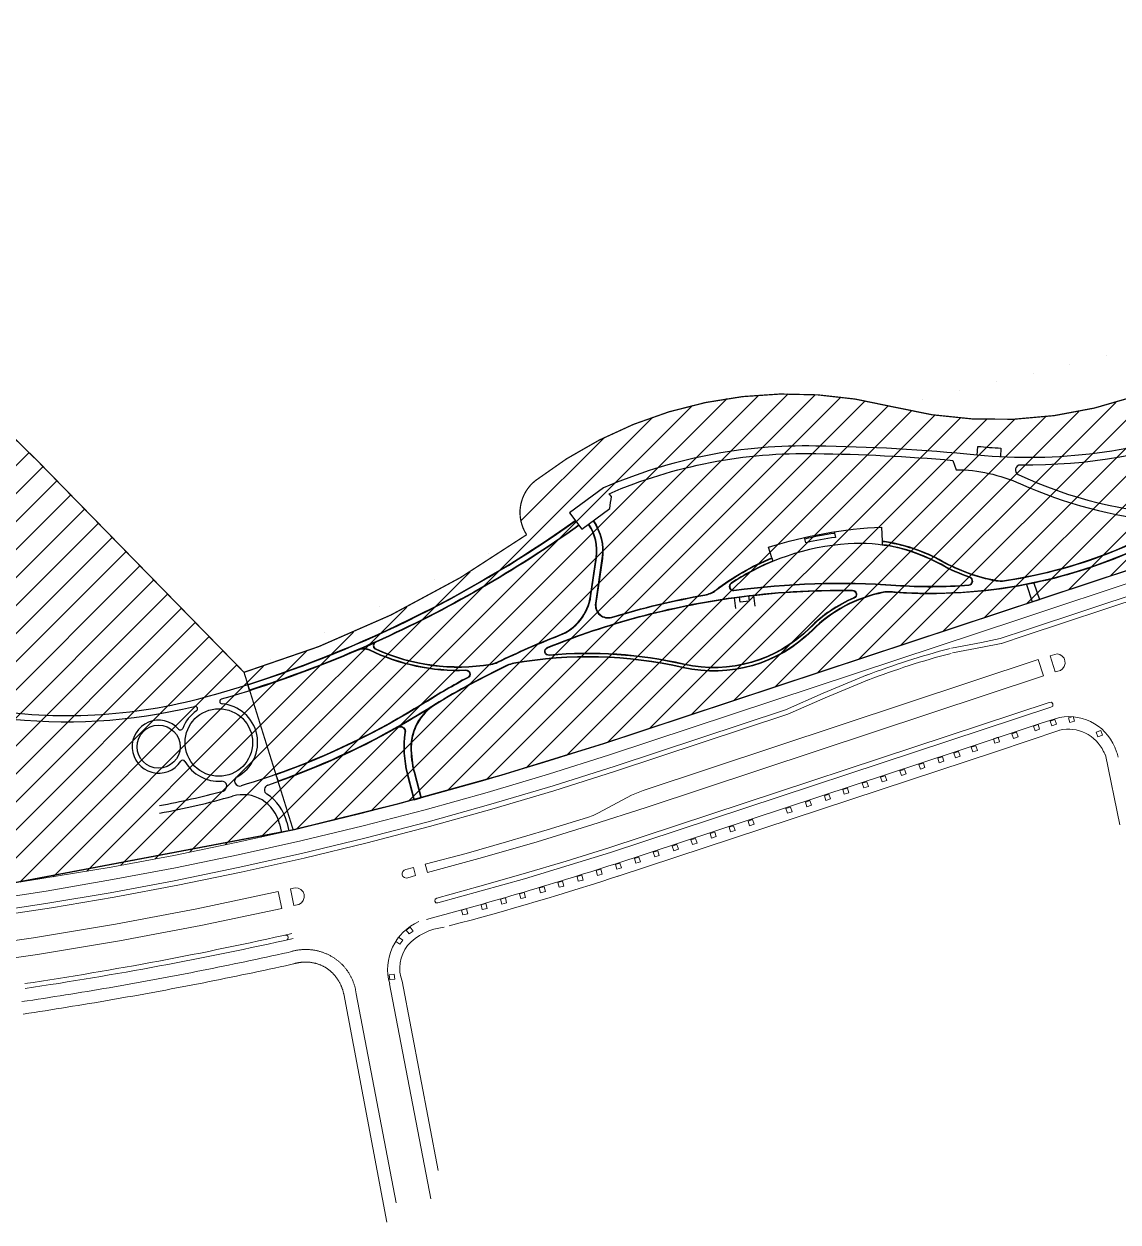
# Model space of a CAD drawing. Extents: x 216 to 1057, y -885 to -291.
# Drawn here: x 1000.66 to 1012.5, y -684.43 to -671.47 of the extents above; entities that cross this region are included whole.
import ezdxf

# ---------------------------------------------------------------- set-up
doc = ezdxf.new("R2010")
doc.units = 0
doc.header["$LTSCALE"] = 1000
doc.header["$MEASUREMENT"] = 0
doc.linetypes.add('ACAD_ISO05W100', pattern=[34, 24, -3, 0.5, -3, 0.5, -3])
doc.layers.get('0').update_dxf_attribs({"linetype": 'CONTINUOUS'})
pattern_1 = [(45, (-343244937, -671142702), (-5612.660076, 5612.660076), [])]

# ---------------------------------------------------------------- blocks, each defined once
blk = doc.blocks.new('索引图')
h = blk.add_hatch()
h.set_pattern_fill('ANSI31', color=251, scale=5000)
h.set_pattern_definition(pattern_1)
edge = h.paths.add_edge_path()
edge.add_arc((276381, 533947), 389652, 286.66796, 305.26981, ccw=False)
edge.add_line((388143, 160667), (407832, 97536))
edge.add_arc((59599, 1592429), 1534916, 283.113098, 287.946049)
edge.add_line((532540, 132190), (876085, 245868))
edge.add_line((876085, 245868), (881117, 260246))
edge.add_arc((-381254021, 157248140), 413125238, 337.66627183, 337.67171245)
edge.add_arc((891422, 298317), 4934, 338.80384, 384.41442)
edge.add_line((895915, 300357), (881036, 317847))
edge.add_arc((897413, 331778), 21500, 123.3924, 220.38615, ccw=False)
edge.add_line((885580, 349729), (888909, 351924))
edge.add_arc((873065, 339948), 19861, 37.08286, 132.06853)
edge.add_line((859758, 354692), (800980, 303614))
edge.add_arc((689471, 431933), 170000, 255.79717, 310.99046, ccw=False)
edge.add_arc((606825, 105387), 166843, 75.79717, 127.58739)
edge.add_arc((514965, 224724), 16245, 127.58739, 213.23875)
h = blk.add_hatch()
h.set_pattern_fill('ANSI31', color=251, scale=5000)
h.set_pattern_definition(pattern_1)
edge = h.paths.add_edge_path()
edge.add_line((407832, 97536), (388143, 160667))
edge.add_line((388143, 160667), (305375, 245409))
edge.add_line((305375, 245409), (279977, 270303))
edge.add_line((279977, 270303), (221418, 285967))
edge.add_line((221418, 285967), (104934, 271352))
edge.add_arc((298422, 13322), 322517, 126.86492, 134.34163)
edge.add_arc((115230, 200773), 60416, 134.34163, 184.50766)
edge.add_line((55001, 196025), (66095, 58445))
edge.add_arc((60568, 1620027), 1561592, 270.202784, 282.848742)
at = {"color": 251, "linetype": 'Continuous', "lineweight": 13}
for p, q in [((998812, 286496), (697490, 186744)), ((953133, 266075), (699010, 182026)), ((701131, 175395), (955570, 259503)), ((954692, 261415), (701597, 177654)), ((697490, 186744), (532540, 132190)), ((699010, 182026), (534616, 127602)), ((701597, 177654), (691168, 174200)), ((683687, 172668), (691168, 174200)), ((691629, 172248), (701131, 175395)), ((671582, 170381), (683687, 172668)), ((672022, 168423), (684075, 170701)), ((684075, 170701), (691570, 172236)), ((713930, 168050), (711080, 167291)), ((714992, 167788), (713930, 168050)), ((548021, 113353), (706321, 165741)), ((706321, 165741), (708463, 159247)), ((711080, 167291), (713178, 160848)), ((715968, 167172), (714992, 167788)), ((716690, 166272), (715968, 167172)), ((717069, 165246), (716690, 166272)), ((716791, 163044), (717113, 164152)), ((717113, 164152), (717069, 165246)), ((708463, 159247), (549235, 106540)), ((620225, 152308), (637875, 159620)), ((713178, 160848), (715245, 161452)), ((715245, 161452), (716126, 162101)), ((716126, 162101), (716791, 163044)), ((621010, 150464), (638615, 157757)), ((605105, 145696), (620225, 152308)), ((606034, 143899), (621010, 150464)), ((534351, 90389), (710796, 148631)), ((711418, 146693), (534912, 88431)), ((605105, 145696), (536898, 123105)), ((710796, 148631), (711663, 148667)), ((712144, 147168), (711418, 146693)), ((711663, 148667), (712251, 148029)), ((712251, 148029), (712144, 147168)), ((536997, 121034), (606034, 143899)), ((673517, 128946), (707539, 140312)), ((704484, 139094), (706331, 139690)), ((706331, 139690), (706928, 137842)), ((707539, 140312), (714875, 142558)), ((711169, 141113), (713017, 141709)), ((711766, 139264), (711169, 141113)), ((713613, 139860), (711766, 139264)), ((713017, 141709), (713613, 139860)), ((718453, 142402), (720301, 142998)), ((719050, 140553), (718453, 142402)), ((720897, 141149), (719050, 140553)), ((720301, 142998), (720897, 141149)), ((688440, 134078), (690287, 134675)), ((689686, 128917), (714959, 137449)), ((690287, 134675), (690884, 132826)), ((695830, 136047), (697678, 136643)), ((696427, 134198), (695830, 136047)), ((698274, 134794), (696427, 134198)), ((697678, 136643), (698274, 134794)), ((705081, 137245), (704484, 139094)), ((706928, 137842), (705081, 137245)), ((729613, 136706), (731461, 137303)), ((730210, 134858), (729613, 136706)), ((732058, 135454), (730210, 134858)), ((731461, 137303), (732058, 135454)), ((532540, 132190), (508254, 124508)), ((679515, 130626), (681363, 131222)), ((680112, 128777), (679515, 130626)), ((681363, 131222), (681959, 129374)), ((689036, 132229), (688440, 134078)), ((690884, 132826), (689036, 132229)), ((534616, 127602), (510138, 119854)), ((673517, 128946), (536259, 83683)), ((537696, 78879), (689686, 128917)), ((666112, 126248), (667960, 126844)), ((666709, 124399), (666112, 126248)), ((668557, 124996), (666709, 124399)), ((667960, 126844), (668557, 124996)), ((672574, 128296), (674422, 128893)), ((673171, 126448), (672574, 128296)), ((675019, 127044), (673171, 126448)), ((674422, 128893), (675019, 127044)), ((681959, 129374), (680112, 128777)), ((733251, 127603), (739002, 99615)), ((508254, 124508), (483828, 117243)), ((536898, 123105), (512032, 115233)), ((512307, 113213), (536997, 121034)), ((650934, 121190), (652782, 121787)), ((651531, 119342), (650934, 121190)), ((652782, 121787), (653378, 119938)), ((658531, 123721), (660378, 124317)), ((659127, 121872), (658531, 123721)), ((660975, 122468), (659127, 121872)), ((660378, 124317), (660975, 122468)), ((483828, 117243), (459273, 110398)), ((510138, 119854), (485520, 112527)), ((512032, 115233), (487021, 107791)), ((635846, 116192), (637693, 116788)), ((636443, 114343), (635846, 116192)), ((637693, 116788), (638290, 114939)), ((643190, 118630), (645038, 119227)), ((643787, 116782), (643190, 118630)), ((645635, 117378), (643787, 116782)), ((645038, 119227), (645635, 117378)), ((653378, 119938), (651531, 119342)), ((485520, 112527), (460771, 105625)), ((487474, 105817), (512307, 113213)), ((530127, 104352), (543381, 111382)), ((543381, 111382), (548021, 113353)), ((620664, 111183), (622511, 111780)), ((621261, 109334), (620664, 111183)), ((622511, 111780), (623108, 109931)), ((628040, 113657), (629888, 114253)), ((628637, 111808), (628040, 113657)), ((630485, 112404), (628637, 111808)), ((629888, 114253), (630485, 112404)), ((638290, 114939), (636443, 114343)), ((459273, 110398), (434600, 103976)), ((460771, 105625), (435902, 99152)), ((487021, 107791), (461876, 100782)), ((462510, 98849), (487474, 105817)), ((549235, 106540), (527491, 99495)), ((605279, 106069), (607127, 106665)), ((605876, 104220), (605279, 106069)), ((607127, 106665), (607724, 104817)), ((613052, 108654), (614900, 109250)), ((613649, 106805), (613052, 108654)), ((615497, 107402), (613649, 106805)), ((614900, 109250), (615497, 107402)), ((623108, 109931), (621261, 109334)), ((434600, 103976), (409820, 97981)), ((509562, 97504), (525701, 102506)), ((525701, 102506), (527971, 103292)), ((527971, 103292), (530127, 104352)), ((590071, 101036), (591919, 101633)), ((590668, 99188), (590071, 101036)), ((591919, 101633), (592516, 99784)), ((607724, 104817), (605876, 104220)), ((409820, 97981), (384944, 92415)), ((435902, 99152), (410925, 93110)), ((461876, 100782), (436611, 94210)), ((437425, 92313), (462510, 98849)), ((493358, 92711), (509562, 97504)), ((527491, 99495), (505638, 92786)), ((574887, 96063), (576735, 96659)), ((575484, 94214), (574887, 96063)), ((576735, 96659), (577332, 94810)), ((582475, 98572), (584322, 99169)), ((583072, 96723), (582475, 98572)), ((584919, 97320), (583072, 96723)), ((584322, 99169), (584919, 97320)), ((592516, 99784), (590668, 99188)), ((384944, 92415), (359984, 87281)), ((410925, 93110), (385852, 87502)), ((436611, 94210), (411234, 88078)), ((412230, 86213), (437425, 92313)), ((477094, 88128), (493358, 92711)), ((505638, 92786), (483683, 86416)), ((559739, 91035), (561587, 91632)), ((561587, 91632), (562183, 89783)), ((567197, 93511), (569044, 94107)), ((567793, 91662), (567197, 93511)), ((569641, 92258), (567793, 91662)), ((569044, 94107), (569641, 92258)), ((577332, 94810), (575484, 94214)), ((359984, 87281), (334949, 82579)), ((385852, 87502), (360692, 82330)), ((411234, 88078), (385759, 82388)), ((460773, 83756), (477094, 88128)), ((534912, 88431), (500475, 77957)), ((517191, 85046), (534351, 90389)), ((544530, 86039), (546378, 86635)), ((546378, 86635), (546974, 84786)), ((552080, 88546), (553927, 89142)), ((552676, 86697), (552080, 88546)), ((554524, 87294), (552676, 86697)), ((553927, 89142), (554524, 87294)), ((560336, 89186), (559739, 91035)), ((562183, 89783), (560336, 89186)), ((334949, 82579), (307126, 77993)), ((360692, 82330), (335458, 77595)), ((385759, 82388), (360197, 77144)), ((386938, 80550), (412230, 86213)), ((452297, 81419), (452940, 81650)), ((452940, 81650), (456017, 82424)), ((456017, 82424), (456817, 79190)), ((461636, 80387), (460773, 83756)), ((483683, 86416), (461636, 80387)), ((499968, 79901), (517191, 85046)), ((529212, 81221), (531146, 81734)), ((531146, 81734), (531658, 79800)), ((536920, 83589), (538767, 84186)), ((537517, 81741), (536920, 83589)), ((539364, 82337), (537517, 81741)), ((538767, 84186), (539364, 82337)), ((545127, 84190), (544530, 86039)), ((546974, 84786), (545127, 84190)), ((307126, 77993), (279252, 73722)), ((335458, 77595), (308905, 72950)), ((360197, 77144), (334559, 72346)), ((361559, 75326), (386938, 80550)), ((451489, 80203), (451758, 80901)), ((451526, 79521), (451489, 80203)), ((451825, 78907), (451526, 79521)), ((451758, 80901), (452297, 81419)), ((452399, 78427), (451825, 78907)), ((453122, 78237), (452399, 78427)), ((453796, 78347), (453122, 78237)), ((456817, 79190), (453796, 78347)), ((500475, 77957), (465817, 68244)), ((482688, 74956), (499968, 79901)), ((513856, 76458), (515789, 76970)), ((515789, 76970), (516302, 75037)), ((521568, 78842), (523501, 79354)), ((522081, 76909), (521568, 78842)), ((524014, 77421), (522081, 76909)), ((523501, 79354), (524014, 77421)), ((529725, 79288), (529212, 81221)), ((531658, 79800), (529725, 79288)), ((308905, 72950), (282240, 68995)), ((334559, 72346), (309582, 68113)), ((336105, 70545), (361559, 75326)), ((369268, 65899), (401803, 72788)), ((401803, 72788), (403317, 66082)), ((406735, 73881), (408665, 74342)), ((408129, 67204), (406735, 73881)), ((408665, 74342), (409837, 74208)), ((409837, 74208), (410960, 73640)), ((410960, 73640), (411805, 72708)), ((411805, 72708), (412245, 71614)), ((465352, 70211), (482688, 74956)), ((498495, 71904), (500429, 72417)), ((500429, 72417), (500941, 70484)), ((506427, 74245), (508360, 74758)), ((506939, 72312), (506427, 74245)), ((508873, 72825), (506939, 72312)), ((508360, 74758), (508873, 72825)), ((514368, 74524), (513856, 76458)), ((516302, 75037), (514368, 74524)), ((309582, 68113), (288529, 64921)), ((310948, 66289), (336105, 70545)), ((410096, 67658), (408129, 67204)), ((411110, 68261), (410096, 67658)), ((411902, 69238), (411110, 68261)), ((412292, 70435), (411902, 69238)), ((412245, 71614), (412292, 70435)), ((464571, 68988), (464703, 69764)), ((465037, 68352), (464571, 68988)), ((464703, 69764), (465352, 70211)), ((465817, 68244), (465037, 68352)), ((483110, 67490), (485044, 68003)), ((483623, 65557), (483110, 67490)), ((485044, 68003), (485556, 66070)), ((490916, 69733), (492850, 70246)), ((491429, 67800), (490916, 69733)), ((493362, 68313), (491429, 67800)), ((492850, 70246), (493362, 68313)), ((499008, 69971), (498495, 71904)), ((500941, 70484), (499008, 69971)), ((288766, 62927), (310948, 66289)), ((336581, 59728), (369268, 65899)), ((403317, 66082), (370828, 59216)), ((475338, 65361), (477272, 65874)), ((475851, 63428), (475338, 65361)), ((477784, 63941), (475851, 63428)), ((477272, 65874), (477784, 63941)), ((485556, 66070), (483623, 65557)), ((303766, 54279), (336581, 59728)), ((370828, 59216), (338188, 53068)), ((453155, 57404), (454756, 58603)), ((454756, 58603), (455955, 57002)), ((270847, 49557), (303766, 54279)), ((338188, 53068), (305420, 47642)), ((448973, 52817), (450095, 54473)), ((450629, 51695), (448973, 52817)), ((450095, 54473), (451750, 53351)), ((451750, 53351), (450629, 51695)), ((454354, 55803), (453155, 57404)), ((455955, 57002), (454354, 55803)), ((403624, 47970), (405785, 48451)), ((405785, 48451), (406820, 48697)), ((406820, 48697), (407106, 48782)), ((407106, 48782), (407394, 48863)), ((407394, 48863), (407684, 48940)), ((407684, 48940), (407976, 49014)), ((407976, 49014), (408270, 49083)), ((408270, 49083), (408566, 49148)), ((408566, 49148), (408864, 49209)), ((408864, 49209), (409163, 49266)), ((409163, 49266), (409463, 49318)), ((409463, 49318), (409765, 49366)), ((409765, 49366), (410069, 49410)), ((410069, 49410), (410373, 49449)), ((410373, 49449), (410679, 49484)), ((410679, 49484), (410986, 49514)), ((410986, 49514), (411294, 49540)), ((411294, 49540), (411602, 49561)), ((411602, 49561), (411912, 49577)), ((411912, 49577), (412222, 49589)), ((412222, 49589), (412532, 49596)), ((412532, 49596), (412843, 49599)), ((412843, 49599), (413155, 49597)), ((413155, 49597), (413466, 49590)), ((413466, 49590), (413778, 49579)), ((413778, 49579), (414090, 49562)), ((414090, 49562), (414401, 49541)), ((414401, 49541), (414713, 49516)), ((414713, 49516), (415024, 49485)), ((415024, 49485), (415334, 49450)), ((415334, 49450), (415644, 49410)), ((415644, 49410), (415954, 49366)), ((415954, 49366), (416263, 49317)), ((416263, 49317), (416571, 49263)), ((416571, 49263), (416878, 49204)), ((416878, 49204), (417184, 49141)), ((417184, 49141), (417489, 49074)), ((417489, 49074), (417792, 49001)), ((417792, 49001), (418094, 48925)), ((418094, 48925), (418395, 48843)), ((418395, 48843), (418694, 48758)), ((418694, 48758), (418992, 48668)), ((418992, 48668), (419287, 48573)), ((419287, 48573), (419581, 48475)), ((419581, 48475), (419873, 48372)), ((419873, 48372), (420163, 48264)), ((420163, 48264), (420451, 48153)), ((420451, 48153), (420737, 48038)), ((420737, 48038), (421020, 47918)), ((305420, 47642), (272548, 42941)), ((379802, 42898), (381972, 43344)), ((381972, 43344), (384140, 43792)), ((384140, 43792), (386308, 44243)), ((386308, 44243), (388475, 44698)), ((388475, 44698), (390641, 45156)), ((390641, 45156), (392807, 45617)), ((392807, 45617), (394972, 46081)), ((394972, 46081), (397136, 46549)), ((397136, 46549), (399299, 47019)), ((399299, 47019), (401462, 47493)), ((401462, 47493), (403624, 47970)), ((406915, 43563), (404741, 43086)), ((407914, 43797), (406915, 43563)), ((408131, 43866), (407914, 43797)), ((408349, 43931), (408131, 43866)), ((408569, 43994), (408349, 43931)), ((408791, 44053), (408569, 43994)), ((409014, 44110), (408791, 44053)), ((409239, 44163), (409014, 44110)), ((409464, 44214), (409239, 44163)), ((409692, 44260), (409464, 44214)), ((409920, 44304), (409692, 44260)), ((410150, 44345), (409920, 44304)), ((410380, 44382), (410150, 44345)), ((410612, 44416), (410380, 44382)), ((410844, 44446), (410612, 44416)), ((411078, 44473), (410844, 44446)), ((411312, 44496), (411078, 44473)), ((411547, 44517), (411312, 44496)), ((411782, 44533), (411547, 44517)), ((412018, 44546), (411782, 44533)), ((412255, 44556), (412018, 44546)), ((412492, 44562), (412255, 44556)), ((412729, 44564), (412492, 44562)), ((412966, 44563), (412729, 44564)), ((413204, 44558), (412966, 44563)), ((413442, 44550), (413204, 44558)), ((413679, 44538), (413442, 44550)), ((413917, 44522), (413679, 44538)), ((414154, 44503), (413917, 44522)), ((414391, 44480), (414154, 44503)), ((414628, 44454), (414391, 44480)), ((414865, 44424), (414628, 44454)), ((415101, 44390), (414865, 44424)), ((415336, 44353), (415101, 44390)), ((415570, 44313), (415336, 44353)), ((415804, 44269), (415570, 44313)), ((416038, 44221), (415804, 44269)), ((416270, 44170), (416038, 44221)), ((416501, 44115), (416270, 44170)), ((416731, 44058), (416501, 44115)), ((416960, 43996), (416731, 44058)), ((417188, 43931), (416960, 43996)), ((417415, 43863), (417188, 43931)), ((417640, 43792), (417415, 43863)), ((417864, 43717), (417640, 43792)), ((418086, 43639), (417864, 43717)), ((418307, 43558), (418086, 43639)), ((418526, 43474), (418307, 43558)), ((418743, 43387), (418526, 43474)), ((418959, 43297), (418743, 43387)), ((419173, 43203), (418959, 43297)), ((421020, 47918), (421301, 47795)), ((421301, 47795), (421580, 47668)), ((421580, 47668), (421856, 47537)), ((421856, 47537), (422129, 47402)), ((422129, 47402), (422400, 47264)), ((422400, 47264), (422668, 47121)), ((422668, 47121), (422933, 46976)), ((422933, 46976), (423196, 46827)), ((423196, 46827), (423455, 46674)), ((423455, 46674), (423711, 46519)), ((423711, 46519), (423965, 46360)), ((423965, 46360), (424215, 46197)), ((424215, 46197), (424452, 46039)), ((424452, 46039), (424686, 45879)), ((424686, 45879), (424917, 45715)), ((424917, 45715), (425147, 45548)), ((425147, 45548), (425375, 45376)), ((425375, 45376), (425601, 45201)), ((425601, 45201), (425826, 45022)), ((425826, 45022), (426048, 44840)), ((426048, 44840), (426268, 44654)), ((426268, 44654), (426486, 44464)), ((426486, 44464), (426701, 44271)), ((426701, 44271), (426914, 44074)), ((426914, 44074), (427125, 43873)), ((427125, 43873), (427333, 43670)), ((427333, 43670), (427539, 43462)), ((427539, 43462), (427741, 43252)), ((427741, 43252), (427941, 43038)), ((355896, 38214), (358073, 38624)), ((358073, 38624), (360249, 39037)), ((360249, 39037), (362424, 39453)), ((362424, 39453), (364599, 39872)), ((364599, 39872), (366773, 40295)), ((366773, 40295), (368946, 40721)), ((368946, 40721), (371119, 41150)), ((371119, 41150), (373291, 41582)), ((373291, 41582), (375462, 42018)), ((375462, 42018), (377632, 42456)), ((377632, 42456), (379802, 42898)), ((382964, 38483), (380782, 38040)), ((385144, 38930), (382964, 38483)), ((387325, 39380), (385144, 38930)), ((389504, 39833), (387325, 39380)), ((391683, 40289), (389504, 39833)), ((393861, 40748), (391683, 40289)), ((396038, 41210), (393861, 40748)), ((398215, 41674), (396038, 41210)), ((400391, 42142), (398215, 41674)), ((402566, 42613), (400391, 42142)), ((404741, 43086), (402566, 42613)), ((419385, 43107), (419173, 43203)), ((419595, 43008), (419385, 43107)), ((419803, 42906), (419595, 43008)), ((420009, 42801), (419803, 42906)), ((420213, 42694), (420009, 42801)), ((420415, 42584), (420213, 42694)), ((420615, 42471), (420415, 42584)), ((420812, 42356), (420615, 42471)), ((421007, 42238), (420812, 42356)), ((421200, 42117), (421007, 42238)), ((421389, 41989), (421200, 42117)), ((421575, 41857), (421389, 41989)), ((421760, 41722), (421575, 41857)), ((421944, 41583), (421760, 41722)), ((422127, 41442), (421944, 41583)), ((422308, 41298), (422127, 41442)), ((422487, 41151), (422308, 41298)), ((422664, 41001), (422487, 41151)), ((422840, 40848), (422664, 41001)), ((423014, 40692), (422840, 40848)), ((423186, 40534), (423014, 40692)), ((423357, 40373), (423186, 40534)), ((423525, 40209), (423357, 40373)), ((423691, 40042), (423525, 40209)), ((423855, 39873), (423691, 40042)), ((424017, 39701), (423855, 39873)), ((424176, 39527), (424017, 39701)), ((424333, 39350), (424176, 39527)), ((424488, 39170), (424333, 39350)), ((424641, 38988), (424488, 39170)), ((424791, 38804), (424641, 38988)), ((424938, 38618), (424791, 38804)), ((425083, 38429), (424938, 38618)), ((425225, 38238), (425083, 38429)), ((427941, 43038), (428138, 42821)), ((428138, 42821), (428332, 42601)), ((428332, 42601), (428523, 42377)), ((428523, 42377), (428711, 42151)), ((428711, 42151), (428896, 41922)), ((428896, 41922), (429077, 41689)), ((429077, 41689), (429255, 41454)), ((429255, 41454), (429430, 41216)), ((429430, 41216), (429601, 40976)), ((429601, 40976), (429769, 40732)), ((429769, 40732), (429933, 40487)), ((429933, 40487), (430093, 40238)), ((430093, 40238), (430250, 39988)), ((430250, 39988), (430403, 39735)), ((430403, 39735), (430553, 39480)), ((430553, 39480), (430698, 39222)), ((430698, 39222), (430840, 38963)), ((430840, 38963), (430977, 38701)), ((430977, 38701), (431111, 38438)), ((431111, 38438), (431240, 38173)), ((446348, 39483), (448337, 39690)), ((446555, 37494), (446348, 39483)), ((448337, 39690), (448544, 37701)), ((329732, 33547), (331916, 33919)), ((331916, 33919), (334098, 34293)), ((334098, 34293), (336281, 34670)), ((336281, 34670), (338463, 35051)), ((338463, 35051), (340644, 35435)), ((340644, 35435), (342825, 35823)), ((342825, 35823), (345005, 36213)), ((345005, 36213), (347184, 36607)), ((347184, 36607), (349363, 37004)), ((349363, 37004), (351542, 37404)), ((351542, 37404), (353719, 37807)), ((353719, 37807), (355896, 38214)), ((358934, 33764), (356746, 33353)), ((361122, 34178), (358934, 33764)), ((363309, 34596), (361122, 34178)), ((365495, 35016), (363309, 34596)), ((367681, 35439), (365495, 35016)), ((369866, 35865), (367681, 35439)), ((372050, 36294), (369866, 35865)), ((374234, 36726), (372050, 36294)), ((376418, 37161), (374234, 36726)), ((378600, 37599), (376418, 37161)), ((380782, 38040), (378600, 37599)), ((425364, 38044), (425225, 38238)), ((425501, 37849), (425364, 38044)), ((425635, 37652), (425501, 37849)), ((425766, 37452), (425635, 37652)), ((425894, 37251), (425766, 37452)), ((426019, 37048), (425894, 37251)), ((426142, 36843), (426019, 37048)), ((426261, 36636), (426142, 36843)), ((426377, 36428), (426261, 36636)), ((426490, 36218), (426377, 36428)), ((426600, 36006), (426490, 36218)), ((426707, 35793), (426600, 36006)), ((426811, 35579), (426707, 35793)), ((426912, 35363), (426811, 35579)), ((427009, 35146), (426912, 35363)), ((427103, 34928), (427009, 35146)), ((427194, 34708), (427103, 34928)), ((427281, 34488), (427194, 34708)), ((427365, 34267), (427281, 34488)), ((427446, 34045), (427365, 34267)), ((427524, 33822), (427446, 34045)), ((427598, 33598), (427524, 33822)), ((431240, 38173), (431366, 37907)), ((431366, 37907), (431488, 37638)), ((431488, 37638), (431605, 37369)), ((431605, 37369), (431718, 37097)), ((431718, 37097), (431827, 36825)), ((431827, 36825), (431932, 36551)), ((431932, 36551), (432033, 36276)), ((432033, 36276), (432130, 36000)), ((432130, 36000), (432222, 35723)), ((432222, 35723), (432310, 35446)), ((432310, 35446), (432394, 35167)), ((432394, 35167), (432474, 34888)), ((432474, 34888), (432549, 34609)), ((432549, 34609), (432621, 34328)), ((432621, 34328), (432688, 34048)), ((432688, 34048), (432750, 33767)), ((432750, 33767), (432809, 33486)), ((462988, -50371), (446495, 35816)), ((448544, 37701), (446555, 37494)), ((465923, -39011), (451441, 36870)), ((299111, 28692), (301301, 29018)), ((301301, 29018), (303491, 29347)), ((303491, 29347), (305680, 29679)), ((305680, 29679), (307869, 30015)), ((307869, 30015), (310058, 30353)), ((310058, 30353), (312246, 30695)), ((312246, 30695), (314433, 31040)), ((314433, 31040), (316620, 31389)), ((316620, 31389), (318807, 31741)), ((318807, 31741), (320993, 32095)), ((320993, 32095), (323179, 32454)), ((323179, 32454), (325364, 32815)), ((325364, 32815), (327548, 33180)), ((327548, 33180), (329732, 33547)), ((332640, 29030), (330446, 28655)), ((334834, 29408), (332640, 29030)), ((337028, 29789), (334834, 29408)), ((339221, 30173), (337028, 29789)), ((341414, 30560), (339221, 30173)), ((343606, 30950), (341414, 30560)), ((345797, 31343), (343606, 30950)), ((347988, 31739), (345797, 31343)), ((350178, 32138), (347988, 31739)), ((352368, 32540), (350178, 32138)), ((354557, 32945), (352368, 32540)), ((356746, 33353), (354557, 32945)), ((427669, 33374), (427598, 33598)), ((427737, 33149), (427669, 33374)), ((427801, 32923), (427737, 33149)), ((427862, 32697), (427801, 32923)), ((427920, 32471), (427862, 32697)), ((427974, 32244), (427920, 32471)), ((428025, 32017), (427974, 32244)), ((428066, 31821), (428025, 32017)), ((445407, -59634), (428066, 31821)), ((432809, 33486), (432863, 33205)), ((432863, 33205), (432913, 32924)), ((432913, 32924), (432959, 32643)), ((432959, 32643), (433001, 32362)), ((433001, 32362), (433039, 32082)), ((433039, 32082), (433073, 31802)), ((449043, -51924), (433073, 31802)), ((301873, 24053), (299672, 23720)), ((304073, 24389), (301873, 24053)), ((306273, 24728), (304073, 24389)), ((308473, 25070), (306273, 24728)), ((310673, 25415), (308473, 25070)), ((312871, 25763), (310673, 25415)), ((315070, 26114), (312871, 25763)), ((317268, 26468), (315070, 26114)), ((319465, 26825), (317268, 26468)), ((321662, 27185), (319465, 26825)), ((323859, 27548), (321662, 27185)), ((326055, 27914), (323859, 27548)), ((328251, 28283), (326055, 27914)), ((330446, 28655), (328251, 28283))]:
    blk.add_line(p, q, dxfattribs=at)
at = {"color": 251}
blk.add_line((402341, 99908), (403108, 96479), dxfattribs=at)
at = {"color": 251, "linetype": 'ACAD_ISO05W100', "ltscale": 0.03, "const_width": 500}
blk.add_lwpolyline([(501377, 215819, -0.0813446), (388143, 160667), (407832, 97536, 0.0210908), (532540, 132190), (876085, 245868), (881117, 260246, 0.0000237), (896022, 296533, 0.2016834), (895915, 300357), (881036, 317847, -0.4504343), (885580, 349729), (888909, 351924, 0.4399359), (859758, 354692), (800980, 303614, -0.2455925), (647761, 267130, 0.2299043), (505056, 237597, 0.3921542), (501377, 215819)], format="xyb", dxfattribs=at)
at = {"color": 251}
for points in [[(883928, 352233, 0.0793049), (809446, 283693, -0.1321428), (776598, 260143, -0.1149487), (681839, 247721, 0.0213455), (617250, 251333, 0.1089891), (532167, 234545, 0.1089891)], [(1132373, 330712), (1126928, 341115), (1123857, 340280, -0.0924294), (1090480, 337561, 0.2135366), (989481, 304351, -0.1964051), (854605, 255031, 0.1730076), (784016, 232784, -0.1818707), (649085, 192794, 0.0018198), (646833, 192947, 0.0655876), (644187, 192771, 0.1480206), (615742, 177544, -0.2576724), (564112, 162641, 0.0996409), (496191, 164321, 0.0676838), (493585, 163489, 0.0265878), (464617, 147762, 0.0023598), (462130, 146219, -0.0119109), (449577, 138760), (449577, 138760, -0.0429222), (401754, 117026, -0.0429222)], [(873430, 336785), (869375, 338237, 0.0636382), (811767, 281793, -0.1321428), (777653, 257335, -0.0939784), (699233, 243725, 0.8091387), (698357, 239913, 0.0972632), (763945, 223717, 0.1513438), (766810, 224455)], [(681839, 247721), (682183, 251204, 0.0112056), (691438, 250498), (691250, 247003)], [(534385, 232237, -0.107592), (617197, 248334, -0.0182404), (672197, 245601), (673431, 241873, -0.1041145), (699188, 236233, 0.0827135), (755836, 221283, -0.7433555), (756404, 218467)], [(534744, 226293, -0.0332678), (535424, 231156), (534385, 232237)], [(283469, 145993, 0.1060939), (372801, 150780, 0.0873712), (520853, 221485, 0.0873712)], [(522246, 219592, -0.0494514), (440890, 172893, -0.0043996), (433229, 169531, -0.0240716), (390359, 153564), (389704, 155664, 0.0780118), (520942, 221364, 0.0780118)], [(528014, 221344, -0.1900737), (531557, 206272), (528941, 188331, 0.550151), (535541, 182662, -0.0306383), (572793, 191580, 0.1207746), (577217, 193525, -0.0664266), (599618, 206406, -0.0664266)], [(528135, 221432, -0.1901241), (531706, 206250), (529090, 188309, 0.550151), (535497, 182805, -0.0306383), (572767, 191728, 0.1207746), (577126, 193644, -0.0664579), (599572, 206549), (598227, 210778)], [(766889, 224328, -0.1010112), (692852, 197193, -0.0835346), (689484, 197249, -0.0814564), (667993, 204996, 0.0935109), (643952, 213017, 0.0935109)], [(440325, 172475, 0.5042684), (440890, 169882, 0.1466605), (487054, 163806, 0.0733522), (489878, 164701, -0.0214251), (514451, 175393, 0.2709633), (527150, 191290), (529380, 206589, 0.1892427), (526241, 220040)], [(522335, 219471, -0.0494525), (440951, 172756, 0.6470536), (440952, 170019, 0.1466605), (487030, 163954, 0.0733522), (489812, 164835, -0.0214251), (514397, 175533, 0.2709633), (527001, 191311), (529232, 206611, 0.189179), (526120, 219951, 0.189179)], [(598227, 210778, -0.0658456), (643706, 218881, -0.1551417)], [(756404, 218467, -0.0856404), (692829, 197341, -0.0835346), (689512, 197397, -0.0814564), (668066, 205127, 0.09361), (643946, 213169), (643706, 218881)], [(599982, 205258, 0.0490035), (583320, 196411, 0.7969581), (584456, 193401, -0.0519664), (649279, 195487, 0.0372208), (678590, 195567, 0.8140618), (679000, 198772, -0.0442994), (667409, 203948, 0.0927028), (644003, 211799, 0.0927028)], [(583403, 196286, 0.7969581), (584436, 193550, -0.0519664), (649289, 195636, 0.0372208), (678579, 195716, 0.8140618), (678951, 198630, -0.0442994), (667336, 203817, 0.1448912), (630226, 212144, 0.1304862), (583403, 196286)], [(746488, 210207, -0.0552523), (704631, 196427, -0.0552523)], [(701669, 195826, -0.066152), (649074, 192644, 0.0018198), (646823, 192797, 0.0655876), (644217, 192624, 0.1480206), (615848, 177438, -0.2576724), (564079, 162495, 0.0996409), (496217, 164173, 0.0676838), (493650, 163354, 0.0265878), (464696, 147635, 0.2585578), (455160, 130753, 0.0649928), (456394, 120651), (459076, 110347)], [(584591, 190694, -0.0382747), (631919, 193549, -0.8075549), (632547, 190385, 0.0946286), (614894, 178393, -0.2576724), (564378, 163811, 0.0784421), (510436, 167420, -0.861194), (509665, 170590, -0.0627778), (584591, 190694, -0.0627778)], [(592349, 191512, -0.0319781), (631917, 193399, -0.8075549), (632488, 190522, 0.0946286), (614788, 178499, -0.2576724), (564411, 163957, 0.0784421), (510423, 167569, -0.861194), (509722, 170452, -0.0627762), (584610, 190546, -0.0627762)], [(704631, 196427, -0.003777), (701669, 195826, -0.0018877)], [(584610, 190546, -0.0016936), (586691, 190825, -0.0016535)], [(590263, 191271, -0.0016936), (592349, 191512)], [(379131, 149983, 0.0307193), (434068, 169728, -0.2175607), (438222, 169637, 0.1220175), (477011, 161467, -0.7923928), (477778, 158649, 0.0158753), (460616, 148634, -0.066909), (386948, 115172)], [(435195, 170215, -0.1552885), (438287, 169772, 0.1220175), (477006, 161617, -0.7923928), (477850, 158517, 0.0158753), (460696, 148507, -0.0547754), (400949, 119606, -0.0547754)], [(434068, 169728, 0.0039531), (440951, 172756, 0.0049595)], [(464696, 147635, 0.0023598), (462209, 146092, -0.0119109), (449650, 138629, -0.0132224)], [(462539, 146298, 0.2251457), (455010, 130755, 0.0649943), (456249, 120613), (458931, 110309)], [(397701, 115463, 0.0464687), (449650, 138629, -0.6232299), (452609, 136595, 0.0997538), (453490, 119900), (456173, 109591)], [(450335, 139015, -0.5000754), (452758, 136573, 0.0997524), (453635, 119937), (456318, 109629)]]:
    blk.add_lwpolyline(points, format="xyb", dxfattribs=at)
at = {"color": 251, "ltscale": 0.5, "const_width": 500}
blk.add_lwpolyline([(407832, 97536), (407832, 97536), (388143, 160667), (305375, 245409), (279977, 270303), (221418, 285967), (104934, 271352, 0.0326349), (73003, 243981, 0.2224548), (55001, 196025), (66095, 58445, 0.0552345)], format="xyb", close=True, dxfattribs=at)
at = {"color": 251}
for points in [[(532167, 234545), (518591, 224561)], [(518591, 224561), (523434, 217975), (534744, 226293)], [(624710, 216993), (624789, 216495)], [(612814, 214221), (612703, 214710)], [(644009, 211646), (643946, 213169)], [(599572, 206549), (600028, 205115)], [(701669, 195826), (703966, 188888)], [(704631, 196427), (706814, 189831)], [(585140, 186276), (584610, 190546)], [(592880, 187238), (592349, 191512)], [(703966, 188888), (706814, 189831)], [(400949, 119606), (401754, 117026)], [(456318, 109629), (458931, 110309)], [(405269, 100563), (406036, 97135)]]:
    blk.add_lwpolyline(points, dxfattribs=at)
for points in [[(624789, 216495), (625076, 214680, 0.0304155), (613193, 212543), (612814, 214221, -0.0173875)], [(590263, 191271), (590517, 189229), (586945, 188785), (586691, 190825, -0.0029032)]]:
    blk.add_lwpolyline(points, format="xyb", close=True, dxfattribs=at)
for centre, radius in [((378049, 132533), 13546), ((353927, 130872), 8617)]:
    blk.add_circle(centre, radius, dxfattribs=at)
at = {"color": 251, "linetype": 'Continuous', "lineweight": 13, "extrusion": (0, 0, -1)}
for centre, radius, start, end in [((-753846, -145489), 326405, 69.08481, 75.29885), ((-753846, -145489), 324400, 69.09004, 75.28682), ((-718576, 122770), 20131, 79.30258, 162.37706), ((-718516, 122401), 15463, 76.59702, 155.28744), ((-23823, 1684620), 1680943, 252.14728, 254.917847), ((-470945, 34844), 23827, 43.34984, 83.5701), ((-73152, 1550609), 1533596, 257.396411, 261.476949), ((-404855, 54369), 1034, 77.23277, 257.16852), ((-465836, 42008), 15285, 340.25201, 37.01307)]:
    blk.add_arc(centre, radius, start, end, dxfattribs=at)
at = {"color": 251}
for centre, radius, start, end in [((379411, 149023), 1000, 106.25008, 265.28101), ((316982, 356521), 215679, 262.92112, 283.76069), ((378049, 132533), 15546, 125.15249, 158.64993), ((368523, 146062), 1000, 305.15249, 103.76069), ((378049, 132533), 15546, 298.31062, 85.28101), ((353927, 130872), 10617, 41.41505, 326.46317), ((362639, 138557), 1000, 221.41505, 338.64993), ((363610, 124454), 1000, 29.22829, 146.46317), ((378049, 132533), 15546, 209.22829, 273.82202), ((379219, 115027), 2000, 285.35957, 93.82202), ((386370, 117086), 2000, 118.31062, 286.77307), ((398343, 113569), 2000, 108.71281, 237.85824), ((299313, 405926), 306674, 280.32585, 285.94897), ((299313, 405926), 303674, 280.43971, 285.35957), ((387703, 96634), 15000, 12.60773, 105.94897), ((387703, 96634), 18000, 12.60773, 57.85824)]:
    blk.add_arc(centre, radius, start, end, dxfattribs=at)
at = {"color": 251, "linetype": 'Continuous', "lineweight": 13}
for centre, radius, start, end in [((708001, 114581), 28411, 27.38546, 30.22787), ((718360, 122626), 20380, 11.26651, 17.82837), ((175035, 1186682), 1165650, 284.676113, 288.230511), ((466525, 41629), 20856, 113.40075, 196.28713), ((81960, 1495370), 1475696, 278.508642, 282.733643)]:
    blk.add_arc(centre, radius, start, end, dxfattribs=at)

msp = doc.modelspace()

# ---------------------------------------------------------------- block references
at = {"xscale": 2.700000000000001e-05, "yscale": 2.700000000000001e-05, "zscale": 2.700000000000001e-05}
msp.add_blockref('索引图', (992.564, -682.823), dxfattribs=at)

doc.saveas('drawing.dxf')
